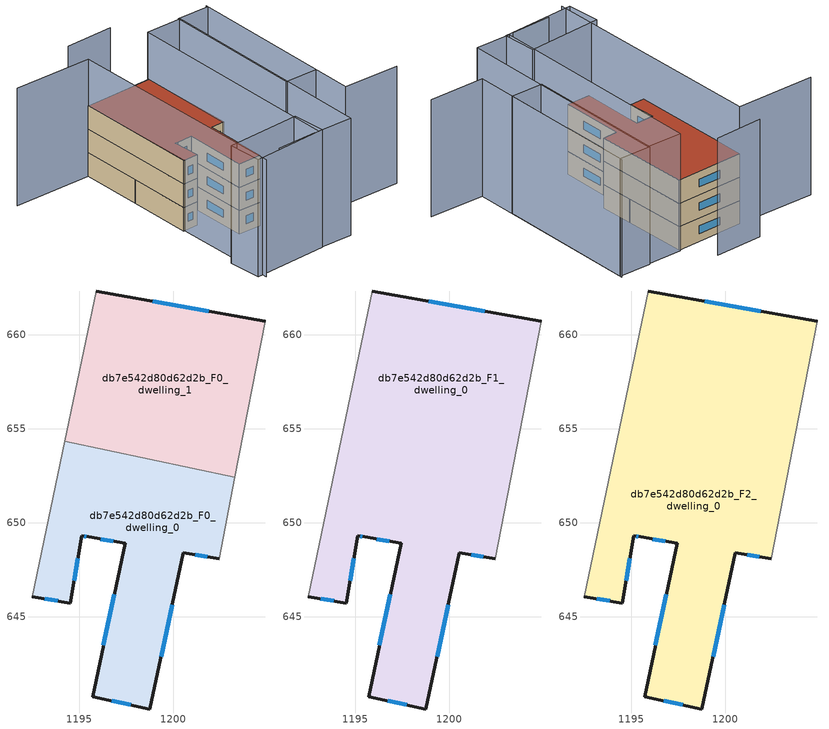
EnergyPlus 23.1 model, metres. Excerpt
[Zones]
db7e542d80d62d2b_F0_dwelling_0
 floor ground (EU_floor_Construction): 1203.28,652.42 1202.44,648.08 1200.54,648.4 1198.76,640.09 1195.71,640.75 1197.45,648.91 1195.51,649.24 1195.13,649.31 1194.53,645.72 1192.5,646.07 1194.23,654.32 z0
 wall outside (EU_wall_Construction): 1192.5,646.07 1194.53,645.72 1195.13,649.31 1195.51,649.24 1197.45,648.91 1195.71,640.75 1198.76,640.09 1200.54,648.4 1202.44,648.08 z0:3
 wall adiabatic (EU_wall_Construction): 1202.44,648.08 1203.28,652.42 / 1194.23,654.32 1192.5,646.07 z0:3
 wall to db7e542d80d62d2b_F0_dwelling_1 (EU_wall_Construction): 1203.28,652.42 1194.23,654.32 z0:3
 window (EU_Window_Construction): 1201.17,648.3 1201.8,648.19 / 1199.35,642.86 1199.94,645.63 / 1196.72,640.53 1197.74,640.31 / 1196.87,646.19 1196.29,643.47 / 1196.15,649.13 1196.8,649.02 / 1195.26,649.29 1195.38,649.27 / 1194.73,646.92 1194.93,648.12 / 1193.18,645.96 1193.85,645.84 z1:2
db7e542d80d62d2b_F0_dwelling_1
 floor ground (EU_floor_Construction): 1204.9,660.7 1203.28,652.42 1194.23,654.32 1195.91,662.32 z0
 wall outside (EU_wall_Construction): 1204.9,660.7 1195.91,662.32 z0:3
 wall adiabatic (EU_wall_Construction): 1195.91,662.32 1194.23,654.32 / 1203.28,652.42 1204.9,660.7 z0:3
 window (EU_Window_Construction): 1201.9,661.24 1198.9,661.78 z1:2
db7e542d80d62d2b_F1_dwelling_0
 floor to db7e542d80d62d2b_F0_dwelling_0 (EU_floor_Construction): 1203.28,652.42 1202.44,648.08 1200.54,648.4 1198.76,640.09 1195.71,640.75 1197.45,648.91 1195.51,649.24 1195.13,649.31 1194.53,645.72 1192.5,646.07 1194.23,654.32 z3
 floor to db7e542d80d62d2b_F0_dwelling_1 (EU_floor_Construction): 1204.9,660.7 1203.28,652.42 1194.23,654.32 1195.91,662.32 z3
 wall outside (EU_wall_Construction): 1204.9,660.7 1195.91,662.32 / 1192.5,646.07 1194.53,645.72 1195.13,649.31 1195.51,649.24 1197.45,648.91 1195.71,640.75 1198.76,640.09 1200.54,648.4 1202.44,648.08 z3:6
 wall adiabatic (EU_wall_Construction): 1202.44,648.08 1204.9,660.7 / 1195.91,662.32 1192.5,646.07 z3:6
 window (EU_Window_Construction): 1201.9,661.24 1198.9,661.78 / 1201.17,648.3 1201.8,648.19 / 1199.35,642.86 1199.94,645.63 / 1196.72,640.53 1197.74,640.31 / 1196.87,646.19 1196.29,643.47 / 1196.15,649.13 1196.8,649.02 / 1195.26,649.29 1195.38,649.27 / 1194.73,646.92 1194.93,648.12 / 1193.18,645.96 1193.85,645.84 z4:5
db7e542d80d62d2b_F2_dwelling_0
 floor to db7e542d80d62d2b_F1_dwelling_0 (EU_floor_Construction): 1204.9,660.7 1202.44,648.08 1200.54,648.4 1198.76,640.09 1195.71,640.75 1197.45,648.91 1195.51,649.24 1195.13,649.31 1194.53,645.72 1192.5,646.07 1195.91,662.32 z6
 wall outside (EU_wall_Construction): 1204.9,660.7 1195.91,662.32 / 1192.5,646.07 1194.53,645.72 1195.13,649.31 1195.51,649.24 1197.45,648.91 1195.71,640.75 1198.76,640.09 1200.54,648.4 1202.44,648.08 z6:9
 wall adiabatic (EU_wall_Construction): 1202.44,648.08 1204.9,660.7 / 1195.91,662.32 1192.5,646.07 z6:9
 window (EU_Window_Construction): 1201.9,661.24 1198.9,661.78 / 1201.17,648.3 1201.8,648.19 / 1199.35,642.86 1199.94,645.63 / 1196.72,640.53 1197.74,640.31 / 1196.87,646.19 1196.29,643.47 / 1196.15,649.13 1196.8,649.02 / 1195.26,649.29 1195.38,649.27 / 1194.73,646.92 1194.93,648.12 / 1193.18,645.96 1193.85,645.84 z7:8
 roof outside (EU_roof_Construction): 1198.76,640.09 1200.54,648.4 1202.44,648.08 1204.9,660.7 1195.91,662.32 1192.5,646.07 1194.53,645.72 1195.13,649.31 1195.51,649.24 1197.45,648.91 1195.71,640.75 z9
shading: 1192.82,632.78 1198.05,631.86 / 1215.81,634.05 1208.54,635.63 / 1208.54,635.63 1213.68,659.39 / 1185.7,664.39 1195.91,662.32 / 1195.91,662.32 1189.83,632.32 / 1203.14,664.8 1196.87,665.84 / 1199.75,635.95 1199.12,631.62 / 1199.12,631.62 1189.34,633.05 / 1189.34,633.05 1189.97,637.37 / 1189.97,637.37 1199.75,635.95 / 1198.66,631.77 1204.93,660.86 / 1204.93,660.86 1209.52,659.87 / 1209.52,659.87 1203.24,630.78 / 1203.24,630.78 1198.66,631.77 / 1213.63,659.13 1209.65,640.74 / 1209.65,640.74 1205.43,641.65 / 1205.43,641.65 1209.41,660.05 / 1209.41,660.05 1213.63,659.13 z0:15
[Building]
EU S2 Campaign: North Axis=0; Terrain=City; Solar Distribution=FullExterior
[Site:Location]
Bologna: Latitude=44.5; Longitude=11.25; Time Zone=1; Elevation=37
[SizingPeriod:WeatherFileDays]
AnnualSizingPeriod: Begin Month=1; Begin Day of Month=1; End Month=12; End Day of Month=31; Day of Week for Start Day=Monday; Use Weather File Daylight Saving Period=No; Use Weather File Rain and Snow Indicators=No
[MATERIAL]
EU_InternalMass_Material: Roughness=MediumRough; Thickness=0.1; Conductivity=1; Density=1800; Specific Heat=900; Thermal Absorptance=0.9; Solar Absorptance=0.7; Visible Absorptance=0.7
[MATERIAL:NOMASS] Roughness=MediumRough; Thermal Absorptance=0.9; Solar Absorptance=0.7; Visible Absorptance=0.7
Name | Thermal Resistance
EU_wall_NoMass | 0.937881
EU_roof_NoMass | 0.548572
EU_floor_NoMass | 0.71348
[WINDOWMATERIAL:SIMPLEGLAZINGSYSTEM]
EU_Window_SimpleGlazing: UFactor=4.25633; Solar Heat Gain Coefficient=0.85; Visible Transmittance=0.85
[CONSTRUCTION]
EU_wall_Construction: EU_wall_NoMass
EU_roof_Construction: EU_roof_NoMass
EU_floor_Construction: EU_floor_NoMass
EU_Window_Construction: EU_Window_SimpleGlazing
EU_InternalMass_Construction: EU_InternalMass_Material
[ZONE] Type=1; Multiplier=1; Ceiling Height=autocalculate; Floor Area=autocalculate; Part of Total Floor Area=Yes
Name | Volume
db7e542d80d62d2b_F0_dwelling_0 | 228.994
db7e542d80d62d2b_F1_dwelling_0; db7e542d80d62d2b_F2_dwelling_0 | 457.988
db7e542d80d62d2b_F0_dwelling_1 | 229
[INTERNALMASS] Construction=EU_InternalMass_Construction
Name | Zone or ZoneList | Surface Area
db7e542d80d62d2b_F0_dwelling_0_EU_InternalMass | db7e542d80d62d2b_F0_dwelling_0 | 76.3314
db7e542d80d62d2b_F0_dwelling_1_EU_InternalMass | db7e542d80d62d2b_F0_dwelling_1 | 76.3329
db7e542d80d62d2b_F1_dwelling_0_EU_InternalMass | db7e542d80d62d2b_F1_dwelling_0 | 152.662
db7e542d80d62d2b_F2_dwelling_0_EU_InternalMass | db7e542d80d62d2b_F2_dwelling_0 | 152.662
[OTHEREQUIPMENT] Fuel Type=Electricity; Design Level Calculation Method=Watts/Area; Power per Zone Floor Area=1; Fraction Latent=0; Fraction Radiant=0; Fraction Lost=0; Carbon Dioxide Generation Rate=0; EndUse Subcategory=EU_Step8_InternalGains
Name | Zone or ZoneList or Space or SpaceList | Schedule
EU_Step8_InternalGain_db7e542d80d62d2b_F0_dwelling_0_f000 | db7e542d80d62d2b_F0_dwelling_0 | EU_Step8_GainSchedule_db7e542d80d62d2b_F0_dwelling_0_f000
EU_Step8_InternalGain_db7e542d80d62d2b_F0_dwelling_1_f000 | db7e542d80d62d2b_F0_dwelling_1 | EU_Step8_GainSchedule_db7e542d80d62d2b_F0_dwelling_1_f000
EU_Step8_InternalGain_db7e542d80d62d2b_F1_dwelling_0_f000 | db7e542d80d62d2b_F1_dwelling_0 | EU_Step8_GainSchedule_db7e542d80d62d2b_F1_dwelling_0_f000
EU_Step8_InternalGain_db7e542d80d62d2b_F2_dwelling_0_f000 | db7e542d80d62d2b_F2_dwelling_0 | EU_Step8_GainSchedule_db7e542d80d62d2b_F2_dwelling_0_f000
[ZONEVENTILATION:DESIGNFLOWRATE] Schedule=EU_AlwaysOn; Design Flow Rate Calculation Method=AirChanges/Hour; Air Changes per Hour=0.687892; Ventilation Type=Natural; Fan Pressure Rise=0; Fan Total Efficiency=1; Constant Term Coefficient=1; Temperature Term Coefficient=0; Velocity Term Coefficient=0; Velocity Squared Term Coefficient=0; Minimum Indoor Temperature=-100; Maximum Indoor Temperature=100; Delta Temperature=-100; Minimum Outdoor Temperature=-100; Maximum Outdoor Temperature=100; Maximum Wind Speed=40
Name | Zone or ZoneList or Space or SpaceList
EU_ConstantAir_db7e542d80d62d2b_F0_dwelling_0 | db7e542d80d62d2b_F0_dwelling_0
EU_ConstantAir_db7e542d80d62d2b_F0_dwelling_1 | db7e542d80d62d2b_F0_dwelling_1
EU_ConstantAir_db7e542d80d62d2b_F1_dwelling_0 | db7e542d80d62d2b_F1_dwelling_0
EU_ConstantAir_db7e542d80d62d2b_F2_dwelling_0 | db7e542d80d62d2b_F2_dwelling_0
[HVACTEMPLATE:THERMOSTAT] Constant Heating Setpoint=20; Constant Cooling Setpoint=50
EU_HeatOnly_db7e542d80d62d2b_F0_dwelling_0; EU_HeatOnly_db7e542d80d62d2b_F0_dwelling_1; EU_HeatOnly_db7e542d80d62d2b_F1_dwelling_0; EU_HeatOnly_db7e542d80d62d2b_F2_dwelling_0
[HVACTEMPLATE:ZONE:IDEALLOADSAIRSYSTEM] System Availability Schedule=EU_AlwaysOn; Maximum Heating Supply Air Temperature=50; Minimum Cooling Supply Air Temperature=13; Maximum Heating Supply Air Humidity Ratio=0.0156; Minimum Cooling Supply Air Humidity Ratio=0.0077; Heating Limit=NoLimit; Cooling Limit=NoLimit; Heating Availability Schedule=EU_AlwaysOn; Cooling Availability Schedule=EU_CoolingOff; Dehumidification Control Type=ConstantSensibleHeatRatio; Cooling Sensible Heat Ratio=0.7; Dehumidification Setpoint=60; Humidification Control Type=None; Humidification Setpoint=30; Outdoor Air Method=None; Outdoor Air Flow Rate per Person=0.00944; Outdoor Air Flow Rate per Zone Floor Area=0; Outdoor Air Flow Rate per Zone=0; Demand Controlled Ventilation Type=None; Outdoor Air Economizer Type=NoEconomizer; Heat Recovery Type=None; Sensible Heat Recovery Effectiveness=0.7; Latent Heat Recovery Effectiveness=0.65
Name | Template Thermostat
db7e542d80d62d2b_F0_dwelling_0 | EU_HeatOnly_db7e542d80d62d2b_F0_dwelling_0
db7e542d80d62d2b_F0_dwelling_1 | EU_HeatOnly_db7e542d80d62d2b_F0_dwelling_1
db7e542d80d62d2b_F1_dwelling_0 | EU_HeatOnly_db7e542d80d62d2b_F1_dwelling_0
db7e542d80d62d2b_F2_dwelling_0 | EU_HeatOnly_db7e542d80d62d2b_F2_dwelling_0
[SIZING:ZONE] Zone Cooling Design Supply Air Temperature Input Method=SupplyAirTemperature; Zone Cooling Design Supply Air Temperature=13; Zone Heating Design Supply Air Temperature Input Method=SupplyAirTemperature; Zone Heating Design Supply Air Temperature=50; Zone Cooling Design Supply Air Humidity Ratio=0.008; Zone Heating Design Supply Air Humidity Ratio=0.008; Cooling Design Air Flow Method=DesignDay; Cooling Design Air Flow Rate=0; Cooling Minimum Air Flow per Zone Floor Area=0.000762; Cooling Minimum Air Flow=0; Cooling Minimum Air Flow Fraction=0.2; Heating Design Air Flow Method=DesignDay; Heating Design Air Flow Rate=0; Heating Maximum Air Flow per Zone Floor Area=0.002032; Heating Maximum Air Flow=0.141576; Heating Maximum Air Flow Fraction=0.3; Account for Dedicated Outdoor Air System=No; Dedicated Outdoor Air System Control Strategy=NeutralSupplyAir; Dedicated Outdoor Air Low Setpoint Temperature for Design=autosize; Dedicated Outdoor Air High Setpoint Temperature for Design=autosize; Zone Load Sizing Method=Sensible Load Only No Latent Load; Zone Latent Cooling Design Supply Air Humidity Ratio Input Method=HumidityRatioDifference; Zone Cooling Design Supply Air Humidity Ratio Difference=0.005; Zone Latent Heating Design Supply Air Humidity Ratio Input Method=HumidityRatioDifference; Zone Humidification Design Supply Air Humidity Ratio Difference=0.005
db7e542d80d62d2b_F0_dwelling_0; db7e542d80d62d2b_F0_dwelling_1; db7e542d80d62d2b_F1_dwelling_0; db7e542d80d62d2b_F2_dwelling_0
[SCHEDULE:CONSTANT]
Name | Hourly Value
EU_AlwaysOn | 1
EU_CoolingOff | 0
[SCHEDULE:FILE] Column Number=1; Rows to Skip at Top=0; Number of Hours of Data=8760; Column Separator=Comma; Interpolate to Timestep=No; Minutes per Item=60; Adjust Schedule for Daylight Savings=Yes
Name | File
EU_Step8_GainSchedule_db7e542d80d62d2b_F0_dwelling_0_f000 | ../../schedules/db7e542d80d62d2b/db7e542d80d62d2b_F0_dwelling_0_f000_gain.csv
EU_Step8_GainSchedule_db7e542d80d62d2b_F0_dwelling_1_f000 | ../../schedules/db7e542d80d62d2b/db7e542d80d62d2b_F0_dwelling_1_f000_gain.csv
EU_Step8_GainSchedule_db7e542d80d62d2b_F1_dwelling_0_f000 | ../../schedules/db7e542d80d62d2b/db7e542d80d62d2b_F1_dwelling_0_f000_gain.csv
EU_Step8_GainSchedule_db7e542d80d62d2b_F2_dwelling_0_f000 | ../../schedules/db7e542d80d62d2b/db7e542d80d62d2b_F2_dwelling_0_f000_gain.csv
